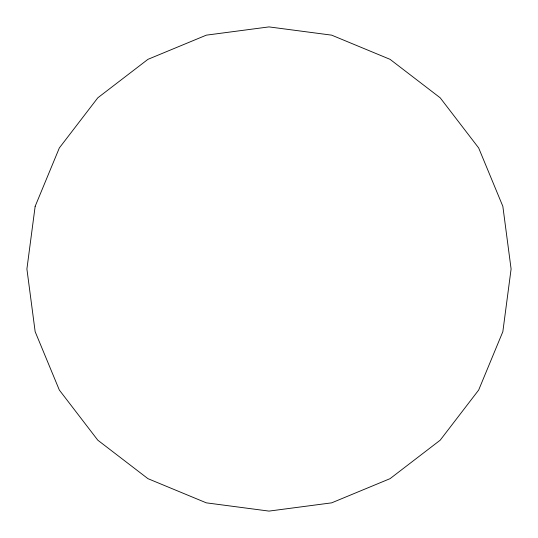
<?xml version="1.0" encoding="UTF-8"?>
<svg xmlns="http://www.w3.org/2000/svg" width="538" height="538" viewBox="0 0 538 538"><rect width="100%" height="100%" fill="white"/><g stroke="black" fill="none" stroke-linecap="round" stroke-linejoin="round"><path stroke-width="0.81" d="M35.152 206.343L26.9 269L35.152 331.657L59.335 390.05L97.808 440.192L147.95 478.665L206.343 502.848L269 511.1L331.657 502.848L390.05 478.665L440.192 440.192L478.665 390.05L502.848 331.657L511.1 269L502.848 206.343L478.665 147.95L440.192 97.808L390.05 59.335L331.657 35.152L269 26.9L206.343 35.152L147.95 59.335L97.808 97.808L59.335 147.95L35.152 206.343"/></g></svg>
